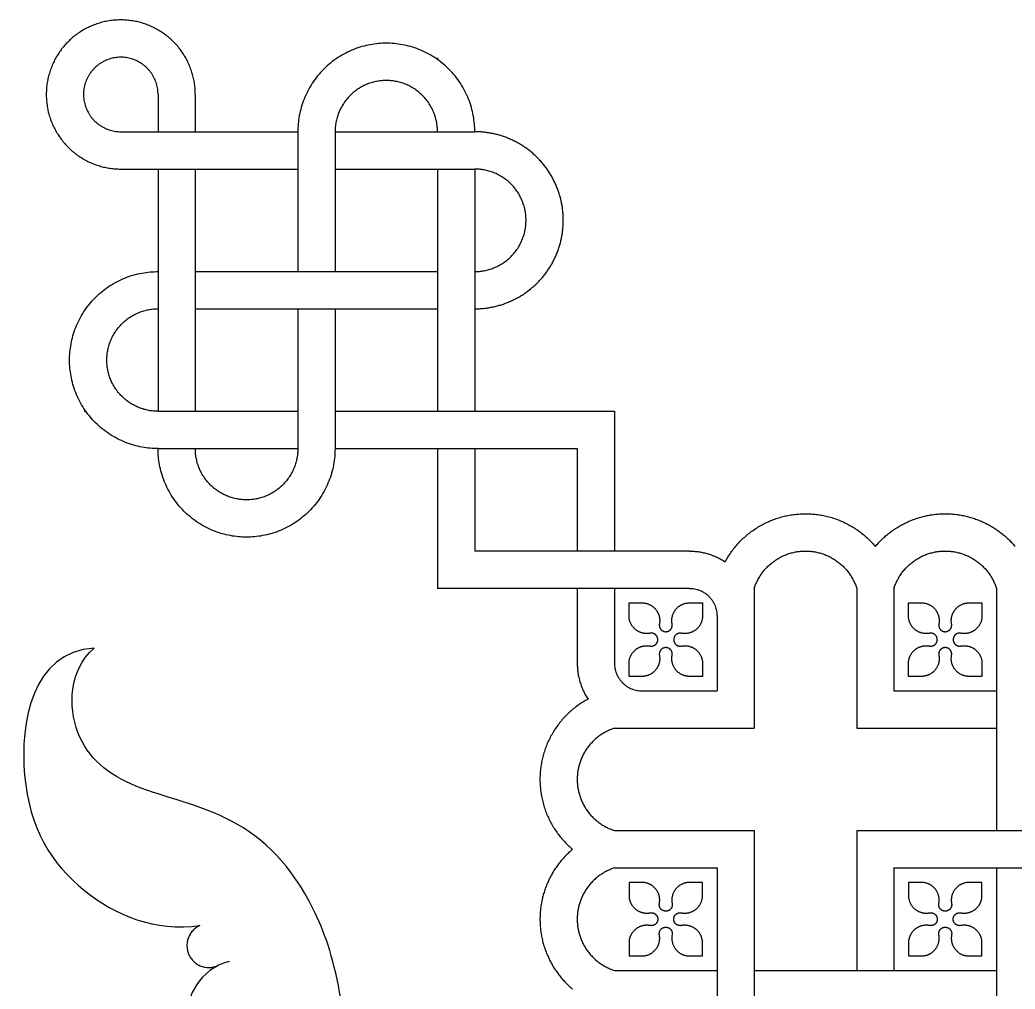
# Model space of a CAD drawing. Header units: millimetres. Extents: x -117 to 119, y -123 to 112.
# Drawn here: x 40.61 to 60.88, y 91.61 to 111.34 of the extents above; entities that cross this region are included whole.
import ezdxf

# ---------------------------------------------------------------- set-up
doc = ezdxf.new("R2010")
doc.units = ezdxf.units.MM
doc.header["$MEASUREMENT"] = 0
doc.layers.add('Layer 03', color=5, linetype='Continuous')

msp = doc.modelspace()

# ---------------------------------------------------------------- linework, layer by layer
at = {"layer": 'Layer 03'}
for p, q in [((49.119, 110.566), (49.119, 110.528)), ((43.428, 109.817), (43.428, 109.059)), ((44.187, 109.817), (44.187, 109.059)), ((42.67, 109.059), (46.274, 109.059)), ((46.274, 109.059), (46.274, 106.213)), ((47.032, 109.059), (49.878, 109.059)), ((47.032, 109.059), (47.032, 106.213)), ((42.67, 108.3), (46.274, 108.3)), ((43.428, 108.3), (43.428, 103.368)), ((44.187, 108.3), (44.187, 103.368)), ((47.032, 108.3), (49.878, 108.3)), ((49.119, 108.3), (49.119, 103.368)), ((49.878, 108.3), (49.878, 103.368)), ((44.187, 106.213), (49.119, 106.213)), ((44.187, 105.455), (49.119, 105.455)), ((46.274, 105.455), (46.274, 102.609)), ((47.032, 105.455), (47.032, 102.609)), ((41.921, 103.368), (41.959, 103.368)), ((43.428, 103.368), (46.274, 103.368)), ((47.032, 103.368), (52.723, 103.368)), ((52.723, 103.368), (52.723, 100.522)), ((43.428, 102.609), (46.274, 102.609)), ((47.032, 102.609), (51.964, 102.609)), ((49.119, 102.609), (49.119, 99.764)), ((49.878, 102.609), (49.878, 100.522)), ((51.964, 102.609), (51.964, 100.522)), ((51.964, 99.764), (51.964, 98.238)), ((52.723, 99.764), (52.723, 98.238)), ((55.569, 99.764), (55.569, 96.918)), ((57.655, 99.764), (57.655, 96.918)), ((58.414, 99.764), (58.414, 97.677)), ((60.501, 99.764), (60.501, 94.832)), ((53.018, 99.206), (53.018, 99.469)), ((53.018, 99.469), (53.281, 99.469)), ((54.252, 99.469), (54.515, 99.469)), ((54.515, 99.469), (54.515, 99.206)), ((58.709, 99.206), (58.709, 99.469)), ((58.709, 99.469), (58.972, 99.469)), ((59.943, 99.469), (60.206, 99.469)), ((60.206, 99.469), (60.206, 99.206)), ((54.81, 99.203), (54.81, 97.677)), ((53.018, 97.972), (53.018, 98.235)), ((54.515, 98.235), (54.515, 97.972)), ((58.709, 97.972), (58.709, 98.235)), ((60.206, 98.235), (60.206, 97.972)), ((53.281, 97.972), (53.018, 97.972)), ((54.515, 97.972), (54.252, 97.972)), ((58.972, 97.972), (58.709, 97.972)), ((60.206, 97.972), (59.943, 97.972)), ((53.284, 97.677), (54.81, 97.677)), ((58.414, 97.677), (60.501, 97.677)), ((52.723, 96.918), (55.569, 96.918)), ((57.655, 96.918), (60.501, 96.918)), ((52.723, 94.832), (55.569, 94.832)), ((55.569, 94.832), (55.569, 89.71)), ((57.655, 94.832), (62.777, 94.832)), ((57.655, 94.832), (57.655, 91.986)), ((52.723, 94.073), (54.81, 94.073)), ((54.81, 94.073), (54.81, 89.396)), ((58.414, 94.073), (63.091, 94.073)), ((58.414, 94.073), (58.414, 91.986)), ((60.501, 94.073), (60.501, 89.112)), ((53.281, 93.778), (53.018, 93.778)), ((53.018, 93.778), (53.018, 93.515)), ((54.515, 93.778), (54.252, 93.778)), ((54.515, 93.515), (54.515, 93.778)), ((58.972, 93.778), (58.709, 93.778)), ((58.709, 93.778), (58.709, 93.515)), ((60.206, 93.778), (59.943, 93.778)), ((60.206, 93.515), (60.206, 93.778)), ((53.018, 92.544), (53.018, 92.281)), ((54.515, 92.281), (54.515, 92.544)), ((58.709, 92.544), (58.709, 92.281)), ((60.206, 92.281), (60.206, 92.544)), ((53.018, 92.281), (53.281, 92.281)), ((54.252, 92.281), (54.515, 92.281)), ((58.709, 92.281), (58.972, 92.281)), ((59.943, 92.281), (60.206, 92.281)), ((52.723, 91.986), (54.81, 91.986)), ((55.569, 91.986), (60.501, 91.986))]:
    msp.add_line(p, q, dxfattribs=at)
for points in [[(54.249, 100.522), (49.878, 100.522)], [(54.249, 99.764), (49.119, 99.764)]]:
    msp.add_lwpolyline(points, dxfattribs=at)
for points, weights, knots in [([(44.187, 109.817), (44.187, 110.831), (43.25, 111.219), (42.313, 111.608), (41.596, 110.891), (40.879, 110.174), (41.267, 109.237), (41.656, 108.3), (42.67, 108.3)], [1, 0.831469632193, 1, 0.831469632193, 1, 0.831469632193, 1, 0.831469632193, 1], [3.141593, 3.141593, 3.141593, 5.497788, 5.497788, 7.853982, 7.853982, 10.210176, 10.210176, 12.566371, 12.566371, 12.566371]), ([(49.878, 109.059), (49.878, 110.861), (48.076, 110.861), (46.274, 110.861), (46.274, 109.059)], [1, 0.707106781187, 1, 0.707106781187, 1], [29.84513, 29.84513, 29.84513, 37.306413, 37.306413, 44.767695, 44.767695, 44.767695]), ([(43.428, 109.817), (43.428, 110.324), (42.96, 110.518), (42.491, 110.712), (42.133, 110.354), (41.774, 109.995), (41.968, 109.527), (42.163, 109.059), (42.67, 109.059)], [1, 0.831469586343, 1, 0.831469586343, 1, 0.831469586343, 1, 0.831469586343, 1], [3.141593, 3.141593, 3.141593, 5.497787, 5.497787, 7.853982, 7.853982, 10.210177, 10.210177, 12.566371, 12.566371, 12.566371]), ([(49.119, 109.059), (49.119, 110.102), (48.076, 110.102), (47.032, 110.102), (47.032, 109.059)], [1, 0.707106781187, 1, 0.707106781187, 1], [17.27876, 17.27876, 17.27876, 21.598449, 21.598449, 25.918139, 25.918139, 25.918139]), ([(49.878, 105.455), (50.624, 105.455), (51.152, 105.982), (51.68, 106.51), (51.68, 107.257), (51.68, 108.003), (51.152, 108.531), (50.624, 109.059), (49.878, 109.059)], [1, 0.92387952073, 1, 0.92387952073, 1, 0.92387952073, 1, 0.92387952073, 1], [22.383846, 22.383846, 22.383846, 26.114488, 26.114488, 29.84513, 29.84513, 33.575771, 33.575771, 37.306413, 37.306413, 37.306413]), ([(49.878, 106.213), (50.921, 106.213), (50.921, 107.257), (50.921, 108.3), (49.878, 108.3)], [1, 0.707106781187, 1, 0.707106781187, 1], [12.95907, 12.95907, 12.95907, 17.27876, 17.27876, 21.598449, 21.598449, 21.598449]), ([(43.428, 102.609), (41.626, 102.609), (41.626, 104.411), (41.626, 106.213), (43.428, 106.213)], [1, 0.707106781187, 1, 0.707106781187, 1], [29.84513, 29.84513, 29.84513, 37.306413, 37.306413, 44.767695, 44.767695, 44.767695]), ([(43.428, 103.368), (42.385, 103.368), (42.385, 104.411), (42.385, 105.455), (43.428, 105.455)], [1, 0.707106781187, 1, 0.707106781187, 1], [17.27876, 17.27876, 17.27876, 21.598449, 21.598449, 25.918139, 25.918139, 25.918139]), ([(47.032, 102.609), (47.032, 100.807), (45.23, 100.807), (43.428, 100.807), (43.428, 102.609)], [1, 0.707106781187, 1, 0.707106781187, 1], [22.383846, 22.383846, 22.383846, 29.845129, 29.845129, 37.306412, 37.306412, 37.306412]), ([(46.274, 102.609), (46.274, 101.566), (45.23, 101.566), (44.187, 101.566), (44.187, 102.609)], [1, 0.707106781187, 1, 0.707106781187, 1], [12.95907, 12.95907, 12.95907, 17.27876, 17.27876, 21.598449, 21.598449, 21.598449]), ([(54.977, 100.304), (55.442, 101.172), (56.422, 101.273), (57.402, 101.373), (58.035, 100.618)], [1, 0.883155390716, 1, 0.883155390716, 1], [1.235401, 1.235401, 1.235401, 6.009767, 6.009767, 10.784132, 10.784132, 10.784132]), ([(58.035, 100.618), (58.591, 101.282), (59.457, 101.282), (60.324, 101.282), (60.88, 100.618)], [1, 0.905997839944, 1, 0.905997839944, 1], [1.11212, 1.11212, 1.11212, 3.637718, 3.637718, 6.163316, 6.163316, 6.163316]), ([(55.569, 99.764), (55.814, 100.524), (56.612, 100.524), (57.41, 100.524), (57.655, 99.764)], [1, 0.808308952404, 1, 0.808308952404, 1], [0, 0, 0, 3.637718, 3.637718, 7.275437, 7.275437, 7.275437]), ([(58.414, 99.764), (58.659, 100.524), (59.457, 100.524), (60.256, 100.524), (60.501, 99.764)], [1, 0.808308952404, 1, 0.808308952404, 1], [0, 0, 0, 3.637718, 3.637718, 7.275437, 7.275437, 7.275437]), ([(53.281, 99.469), (53.452, 99.469), (53.56, 99.338), (53.669, 99.206), (53.637, 99.039)], [1, 0.904854530768, 1, 0.904854530768, 1], [37.441541, 37.441541, 37.441541, 38.250627, 38.250627, 39.059714, 39.059714, 39.059714]), ([(53.896, 99.039), (53.864, 99.206), (53.973, 99.338), (54.081, 99.469), (54.252, 99.469)], [1, 0.904863889332, 1, 0.904863889332, 1], [40.235161, 40.235161, 40.235161, 41.044166, 41.044166, 41.853171, 41.853171, 41.853171]), ([(58.972, 99.469), (59.142, 99.469), (59.251, 99.338), (59.36, 99.206), (59.328, 99.039)], [1, 0.904854530768, 1, 0.904854530768, 1], [37.441541, 37.441541, 37.441541, 38.250627, 38.250627, 39.059714, 39.059714, 39.059714]), ([(59.587, 99.039), (59.555, 99.206), (59.664, 99.338), (59.772, 99.469), (59.943, 99.469)], [1, 0.904863889332, 1, 0.904863889332, 1], [40.235161, 40.235161, 40.235161, 41.044166, 41.044166, 41.853171, 41.853171, 41.853171]), ([(53.448, 98.85), (53.281, 98.818), (53.149, 98.927), (53.018, 99.035), (53.018, 99.206)], [1, 0.904854530768, 1, 0.904854530768, 1], [34.487142, 34.487142, 34.487142, 35.296228, 35.296228, 36.105314, 36.105314, 36.105314]), ([(54.515, 99.206), (54.515, 99.035), (54.384, 98.927), (54.253, 98.818), (54.085, 98.85)], [1, 0.904863889332, 1, 0.904863889332, 1], [20.19797, 20.19797, 20.19797, 21.006976, 21.006976, 21.815981, 21.815981, 21.815981]), ([(59.139, 98.85), (58.971, 98.818), (58.84, 98.927), (58.709, 99.035), (58.709, 99.206)], [1, 0.904854530768, 1, 0.904854530768, 1], [34.487142, 34.487142, 34.487142, 35.296228, 35.296228, 36.105314, 36.105314, 36.105314]), ([(60.206, 99.206), (60.206, 99.035), (60.075, 98.927), (59.943, 98.818), (59.776, 98.85)], [1, 0.904863889332, 1, 0.904863889332, 1], [20.19797, 20.19797, 20.19797, 21.006976, 21.006976, 21.815981, 21.815981, 21.815981]), ([(53.637, 99.039), (53.626, 98.978), (53.665, 98.93), (53.705, 98.882), (53.767, 98.882), (53.829, 98.882), (53.868, 98.93), (53.908, 98.978), (53.896, 99.039)], [1, 0.904841645653, 1, 0.904841645653, 1, 0.904841645653, 1, 0.904841645653, 1], [39.059714, 39.059714, 39.059714, 39.353575, 39.353575, 39.647437, 39.647437, 39.941299, 39.941299, 40.235161, 40.235161, 40.235161]), ([(59.328, 99.039), (59.316, 98.978), (59.356, 98.93), (59.395, 98.882), (59.457, 98.882), (59.519, 98.882), (59.559, 98.93), (59.598, 98.978), (59.587, 99.039)], [1, 0.904841645653, 1, 0.904841645653, 1, 0.904841645653, 1, 0.904841645653, 1], [39.059714, 39.059714, 39.059714, 39.353575, 39.353575, 39.647437, 39.647437, 39.941299, 39.941299, 40.235161, 40.235161, 40.235161]), ([(53.448, 98.591), (53.509, 98.579), (53.557, 98.619), (53.604, 98.658), (53.604, 98.72), (53.604, 98.782), (53.557, 98.822), (53.509, 98.861), (53.448, 98.85)], [1, 0.904841645654, 1, 0.904841645654, 1, 0.904841645654, 1, 0.904841645654, 1], [33.311695, 33.311695, 33.311695, 33.605557, 33.605557, 33.899418, 33.899418, 34.19328, 34.19328, 34.487142, 34.487142, 34.487142]), ([(54.085, 98.85), (54.024, 98.861), (53.976, 98.822), (53.929, 98.782), (53.929, 98.72), (53.929, 98.658), (53.976, 98.619), (54.024, 98.579), (54.085, 98.591)], [1, 0.904841645653, 1, 0.904841645653, 1, 0.904841645653, 1, 0.904841645653, 1], [21.815981, 21.815981, 21.815981, 22.109843, 22.109843, 22.403704, 22.403704, 22.697566, 22.697566, 22.991428, 22.991428, 22.991428]), ([(59.139, 98.591), (59.2, 98.579), (59.248, 98.619), (59.295, 98.658), (59.295, 98.72), (59.295, 98.782), (59.248, 98.822), (59.2, 98.861), (59.139, 98.85)], [1, 0.904841645653, 1, 0.904841645653, 1, 0.904841645653, 1, 0.904841645653, 1], [33.311695, 33.311695, 33.311695, 33.605557, 33.605557, 33.899418, 33.899418, 34.19328, 34.19328, 34.487142, 34.487142, 34.487142]), ([(59.776, 98.85), (59.715, 98.861), (59.667, 98.822), (59.619, 98.782), (59.619, 98.72), (59.619, 98.658), (59.667, 98.619), (59.715, 98.579), (59.776, 98.591)], [1, 0.904841645653, 1, 0.904841645653, 1, 0.904841645653, 1, 0.904841645653, 1], [21.815981, 21.815981, 21.815981, 22.109843, 22.109843, 22.403704, 22.403704, 22.697566, 22.697566, 22.991428, 22.991428, 22.991428]), ([(53.018, 98.235), (53.018, 98.405), (53.149, 98.514), (53.281, 98.623), (53.448, 98.591)], [1, 0.904863889332, 1, 0.904863889332, 1], [31.693684, 31.693684, 31.693684, 32.50269, 32.50269, 33.311695, 33.311695, 33.311695]), ([(53.896, 98.402), (53.908, 98.463), (53.868, 98.511), (53.829, 98.558), (53.767, 98.558), (53.705, 98.558), (53.665, 98.511), (53.626, 98.463), (53.637, 98.402)], [1, 0.904841645654, 1, 0.904841645654, 1, 0.904841645654, 1, 0.904841645654, 1], [27.564, 27.564, 27.564, 27.857861, 27.857861, 28.151723, 28.151723, 28.445585, 28.445585, 28.739447, 28.739447, 28.739447]), ([(54.085, 98.591), (54.253, 98.623), (54.384, 98.514), (54.515, 98.405), (54.515, 98.235)], [1, 0.904854530768, 1, 0.904854530768, 1], [22.991428, 22.991428, 22.991428, 23.800514, 23.800514, 24.6096, 24.6096, 24.6096]), ([(58.709, 98.235), (58.709, 98.405), (58.84, 98.514), (58.971, 98.623), (59.139, 98.591)], [1, 0.904863889332, 1, 0.904863889332, 1], [31.693684, 31.693684, 31.693684, 32.50269, 32.50269, 33.311695, 33.311695, 33.311695]), ([(59.587, 98.402), (59.598, 98.463), (59.559, 98.511), (59.519, 98.558), (59.457, 98.558), (59.395, 98.558), (59.356, 98.511), (59.316, 98.463), (59.328, 98.402)], [1, 0.904841645654, 1, 0.904841645654, 1, 0.904841645654, 1, 0.904841645654, 1], [27.564, 27.564, 27.564, 27.857861, 27.857861, 28.151723, 28.151723, 28.445585, 28.445585, 28.739447, 28.739447, 28.739447]), ([(59.776, 98.591), (59.943, 98.623), (60.075, 98.514), (60.206, 98.405), (60.206, 98.235)], [1, 0.904854530768, 1, 0.904854530768, 1], [22.991428, 22.991428, 22.991428, 23.800514, 23.800514, 24.6096, 24.6096, 24.6096]), ([(53.637, 98.402), (53.669, 98.234), (53.56, 98.103), (53.452, 97.972), (53.281, 97.972)], [1, 0.904863889332, 1, 0.904863889332, 1], [28.739447, 28.739447, 28.739447, 29.548452, 29.548452, 30.357457, 30.357457, 30.357457]), ([(54.252, 97.972), (54.081, 97.972), (53.973, 98.103), (53.864, 98.234), (53.896, 98.402)], [1, 0.904854530768, 1, 0.904854530768, 1], [25.945827, 25.945827, 25.945827, 26.754913, 26.754913, 27.564, 27.564, 27.564]), ([(59.328, 98.402), (59.36, 98.234), (59.251, 98.103), (59.142, 97.972), (58.972, 97.972)], [1, 0.904863889332, 1, 0.904863889332, 1], [28.739447, 28.739447, 28.739447, 29.548452, 29.548452, 30.357457, 30.357457, 30.357457]), ([(59.943, 97.972), (59.772, 97.972), (59.664, 98.103), (59.555, 98.234), (59.587, 98.402)], [1, 0.904854530768, 1, 0.904854530768, 1], [25.945827, 25.945827, 25.945827, 26.754913, 26.754913, 27.564, 27.564, 27.564]), ([(52.183, 97.51), (51.315, 97.045), (51.214, 96.065), (51.114, 95.084), (51.869, 94.452)], [1, 0.883155390716, 1, 0.883155390716, 1], [1.235401, 1.235401, 1.235401, 6.009767, 6.009767, 10.784132, 10.784132, 10.784132]), ([(52.723, 96.918), (51.963, 96.673), (51.963, 95.875), (51.963, 95.077), (52.723, 94.832)], [1, 0.808308952404, 1, 0.808308952404, 1], [0, 0, 0, 3.637718, 3.637718, 7.275437, 7.275437, 7.275437]), ([(51.869, 94.452), (51.205, 93.896), (51.205, 93.03), (51.205, 92.163), (51.869, 91.607)], [1, 0.905997839944, 1, 0.905997839944, 1], [1.11212, 1.11212, 1.11212, 3.637718, 3.637718, 6.163316, 6.163316, 6.163316]), ([(52.723, 94.073), (51.963, 93.828), (51.963, 93.03), (51.963, 92.231), (52.723, 91.986)], [1, 0.808308952404, 1, 0.808308952404, 1], [0, 0, 0, 3.637718, 3.637718, 7.275437, 7.275437, 7.275437]), ([(53.637, 93.348), (53.669, 93.516), (53.56, 93.647), (53.452, 93.778), (53.281, 93.778)], [1, 0.904863889332, 1, 0.904863889332, 1], [28.739447, 28.739447, 28.739447, 29.548452, 29.548452, 30.357457, 30.357457, 30.357457]), ([(54.252, 93.778), (54.081, 93.778), (53.973, 93.647), (53.864, 93.516), (53.896, 93.348)], [1, 0.904854530768, 1, 0.904854530768, 1], [25.945827, 25.945827, 25.945827, 26.754913, 26.754913, 27.564, 27.564, 27.564]), ([(59.328, 93.348), (59.36, 93.516), (59.251, 93.647), (59.142, 93.778), (58.972, 93.778)], [1, 0.904863889332, 1, 0.904863889332, 1], [28.739447, 28.739447, 28.739447, 29.548452, 29.548452, 30.357457, 30.357457, 30.357457]), ([(59.943, 93.778), (59.772, 93.778), (59.664, 93.647), (59.555, 93.516), (59.587, 93.348)], [1, 0.904854530768, 1, 0.904854530768, 1], [25.945827, 25.945827, 25.945827, 26.754913, 26.754913, 27.564, 27.564, 27.564]), ([(53.018, 93.515), (53.018, 93.344), (53.149, 93.236), (53.281, 93.127), (53.448, 93.159)], [1, 0.904863889332, 1, 0.904863889332, 1], [31.693684, 31.693684, 31.693684, 32.50269, 32.50269, 33.311695, 33.311695, 33.311695]), ([(54.085, 93.159), (54.253, 93.127), (54.384, 93.236), (54.515, 93.344), (54.515, 93.515)], [1, 0.904854530768, 1, 0.904854530768, 1], [22.991428, 22.991428, 22.991428, 23.800514, 23.800514, 24.6096, 24.6096, 24.6096]), ([(58.709, 93.515), (58.709, 93.344), (58.84, 93.236), (58.971, 93.127), (59.139, 93.159)], [1, 0.904863889332, 1, 0.904863889332, 1], [31.693684, 31.693684, 31.693684, 32.50269, 32.50269, 33.311695, 33.311695, 33.311695]), ([(59.776, 93.159), (59.943, 93.127), (60.075, 93.236), (60.206, 93.344), (60.206, 93.515)], [1, 0.904854530768, 1, 0.904854530768, 1], [22.991428, 22.991428, 22.991428, 23.800514, 23.800514, 24.6096, 24.6096, 24.6096]), ([(53.896, 93.348), (53.908, 93.287), (53.868, 93.239), (53.829, 93.192), (53.767, 93.192), (53.705, 93.192), (53.665, 93.239), (53.626, 93.287), (53.637, 93.348)], [1, 0.904841645653, 1, 0.904841645653, 1, 0.904841645653, 1, 0.904841645653, 1], [27.564, 27.564, 27.564, 27.857861, 27.857861, 28.151723, 28.151723, 28.445585, 28.445585, 28.739447, 28.739447, 28.739447]), ([(59.587, 93.348), (59.598, 93.287), (59.559, 93.239), (59.519, 93.192), (59.457, 93.192), (59.395, 93.192), (59.356, 93.239), (59.316, 93.287), (59.328, 93.348)], [1, 0.904841645653, 1, 0.904841645653, 1, 0.904841645653, 1, 0.904841645653, 1], [27.564, 27.564, 27.564, 27.857861, 27.857861, 28.151723, 28.151723, 28.445585, 28.445585, 28.739447, 28.739447, 28.739447]), ([(53.448, 93.159), (53.509, 93.171), (53.557, 93.131), (53.604, 93.092), (53.604, 93.03), (53.604, 92.968), (53.557, 92.928), (53.509, 92.889), (53.448, 92.9)], [1, 0.904841645654, 1, 0.904841645654, 1, 0.904841645654, 1, 0.904841645654, 1], [33.311695, 33.311695, 33.311695, 33.605557, 33.605557, 33.899418, 33.899418, 34.19328, 34.19328, 34.487142, 34.487142, 34.487142]), ([(54.085, 92.9), (54.024, 92.889), (53.976, 92.928), (53.929, 92.968), (53.929, 93.03), (53.929, 93.092), (53.976, 93.131), (54.024, 93.171), (54.085, 93.159)], [1, 0.904841645654, 1, 0.904841645654, 1, 0.904841645654, 1, 0.904841645654, 1], [21.815981, 21.815981, 21.815981, 22.109843, 22.109843, 22.403704, 22.403704, 22.697566, 22.697566, 22.991428, 22.991428, 22.991428]), ([(59.139, 93.159), (59.2, 93.171), (59.248, 93.131), (59.295, 93.092), (59.295, 93.03), (59.295, 92.968), (59.248, 92.928), (59.2, 92.889), (59.139, 92.9)], [1, 0.904841645654, 1, 0.904841645654, 1, 0.904841645654, 1, 0.904841645654, 1], [33.311695, 33.311695, 33.311695, 33.605557, 33.605557, 33.899418, 33.899418, 34.19328, 34.19328, 34.487142, 34.487142, 34.487142]), ([(59.776, 92.9), (59.715, 92.889), (59.667, 92.928), (59.619, 92.968), (59.619, 93.03), (59.619, 93.092), (59.667, 93.131), (59.715, 93.171), (59.776, 93.159)], [1, 0.904841645653, 1, 0.904841645653, 1, 0.904841645653, 1, 0.904841645653, 1], [21.815981, 21.815981, 21.815981, 22.109843, 22.109843, 22.403704, 22.403704, 22.697566, 22.697566, 22.991428, 22.991428, 22.991428]), ([(44.279, 92.901), (43.871, 92.716), (44.056, 92.308), (44.242, 91.9), (44.65, 92.085)], [1, 0.707176639972, 1, 0.707176639972, 1], [0, 0, 0, 1.855326, 1.855326, 3.710652, 3.710652, 3.710652]), ([(53.448, 92.9), (53.281, 92.932), (53.149, 92.823), (53.018, 92.715), (53.018, 92.544)], [1, 0.904854530768, 1, 0.904854530768, 1], [34.487142, 34.487142, 34.487142, 35.296228, 35.296228, 36.105314, 36.105314, 36.105314]), ([(53.637, 92.711), (53.626, 92.772), (53.665, 92.82), (53.705, 92.867), (53.767, 92.867), (53.829, 92.867), (53.868, 92.82), (53.908, 92.772), (53.896, 92.711)], [1, 0.904841645654, 1, 0.904841645654, 1, 0.904841645654, 1, 0.904841645654, 1], [39.059714, 39.059714, 39.059714, 39.353575, 39.353575, 39.647437, 39.647437, 39.941299, 39.941299, 40.235161, 40.235161, 40.235161]), ([(54.515, 92.544), (54.515, 92.715), (54.384, 92.823), (54.253, 92.932), (54.085, 92.9)], [1, 0.904863889332, 1, 0.904863889332, 1], [20.19797, 20.19797, 20.19797, 21.006976, 21.006976, 21.815981, 21.815981, 21.815981]), ([(59.139, 92.9), (58.971, 92.932), (58.84, 92.823), (58.709, 92.715), (58.709, 92.544)], [1, 0.904854530768, 1, 0.904854530768, 1], [34.487142, 34.487142, 34.487142, 35.296228, 35.296228, 36.105314, 36.105314, 36.105314]), ([(59.328, 92.711), (59.316, 92.772), (59.356, 92.82), (59.395, 92.867), (59.457, 92.867), (59.519, 92.867), (59.559, 92.82), (59.598, 92.772), (59.587, 92.711)], [1, 0.904841645654, 1, 0.904841645654, 1, 0.904841645654, 1, 0.904841645654, 1], [39.059714, 39.059714, 39.059714, 39.353575, 39.353575, 39.647437, 39.647437, 39.941299, 39.941299, 40.235161, 40.235161, 40.235161]), ([(60.206, 92.544), (60.206, 92.715), (60.075, 92.823), (59.943, 92.932), (59.776, 92.9)], [1, 0.904863889332, 1, 0.904863889332, 1], [20.19797, 20.19797, 20.19797, 21.006976, 21.006976, 21.815981, 21.815981, 21.815981]), ([(53.281, 92.281), (53.452, 92.281), (53.56, 92.412), (53.669, 92.544), (53.637, 92.711)], [1, 0.904854530768, 1, 0.904854530768, 1], [37.441541, 37.441541, 37.441541, 38.250627, 38.250627, 39.059714, 39.059714, 39.059714]), ([(53.896, 92.711), (53.864, 92.544), (53.973, 92.412), (54.081, 92.281), (54.252, 92.281)], [1, 0.904863889332, 1, 0.904863889332, 1], [40.235161, 40.235161, 40.235161, 41.044166, 41.044166, 41.853171, 41.853171, 41.853171]), ([(58.972, 92.281), (59.142, 92.281), (59.251, 92.412), (59.36, 92.544), (59.328, 92.711)], [1, 0.904854530768, 1, 0.904854530768, 1], [37.441541, 37.441541, 37.441541, 38.250627, 38.250627, 39.059714, 39.059714, 39.059714]), ([(59.587, 92.711), (59.555, 92.544), (59.664, 92.412), (59.772, 92.281), (59.943, 92.281)], [1, 0.904863889332, 1, 0.904863889332, 1], [40.235161, 40.235161, 40.235161, 41.044166, 41.044166, 41.853171, 41.853171, 41.853171])]:
    msp.add_rational_spline(points, weights, degree=2, knots=knots, dxfattribs=at)
for points, weights in [([(54.249, 100.522), (54.646, 100.522), (54.977, 100.304)], [1, 0.957633463923, 1]), ([(54.249, 99.764), (54.81, 99.764), (54.81, 99.203)], [1, 0.707106781187, 1]), ([(51.964, 98.238), (51.964, 97.841), (52.183, 97.51)], [1, 0.957633463923, 1]), ([(52.723, 98.238), (52.723, 97.677), (53.284, 97.677)], [1, 0.707106781187, 1])]:
    msp.add_rational_spline(points, weights, degree=2, dxfattribs=at)
msp.add_open_spline([(42.125, 98.55), (40.863, 98.465), (40.366, 95.614), (41.649, 93.497), (43.37, 92.769), (44.279, 92.901)], degree=3, knots=[0, 0, 0, 0, 8.587779, 17.175558, 24.926488, 24.926488, 24.926488, 24.926488], dxfattribs=at)
for points in [[(47.332, 88.616), (47.332, 91.146), (46.723, 93.561), (45.004, 95.239), (42.817, 95.641), (41.588, 96.637), (41.605, 98.085), (42.125, 98.55)], [(44.874, 92.171), (44.26, 91.999), (43.789, 90.957), (44.36, 89.687), (45.716, 89.445), (46.593, 89.956), (46.719, 90.955), (46.099, 91.481), (45.427, 91.324), (45.278, 90.764), (45.573, 90.429), (45.916, 90.529)]]:
    msp.add_open_spline(points, degree=3, dxfattribs=at)

doc.saveas('drawing.dxf')
